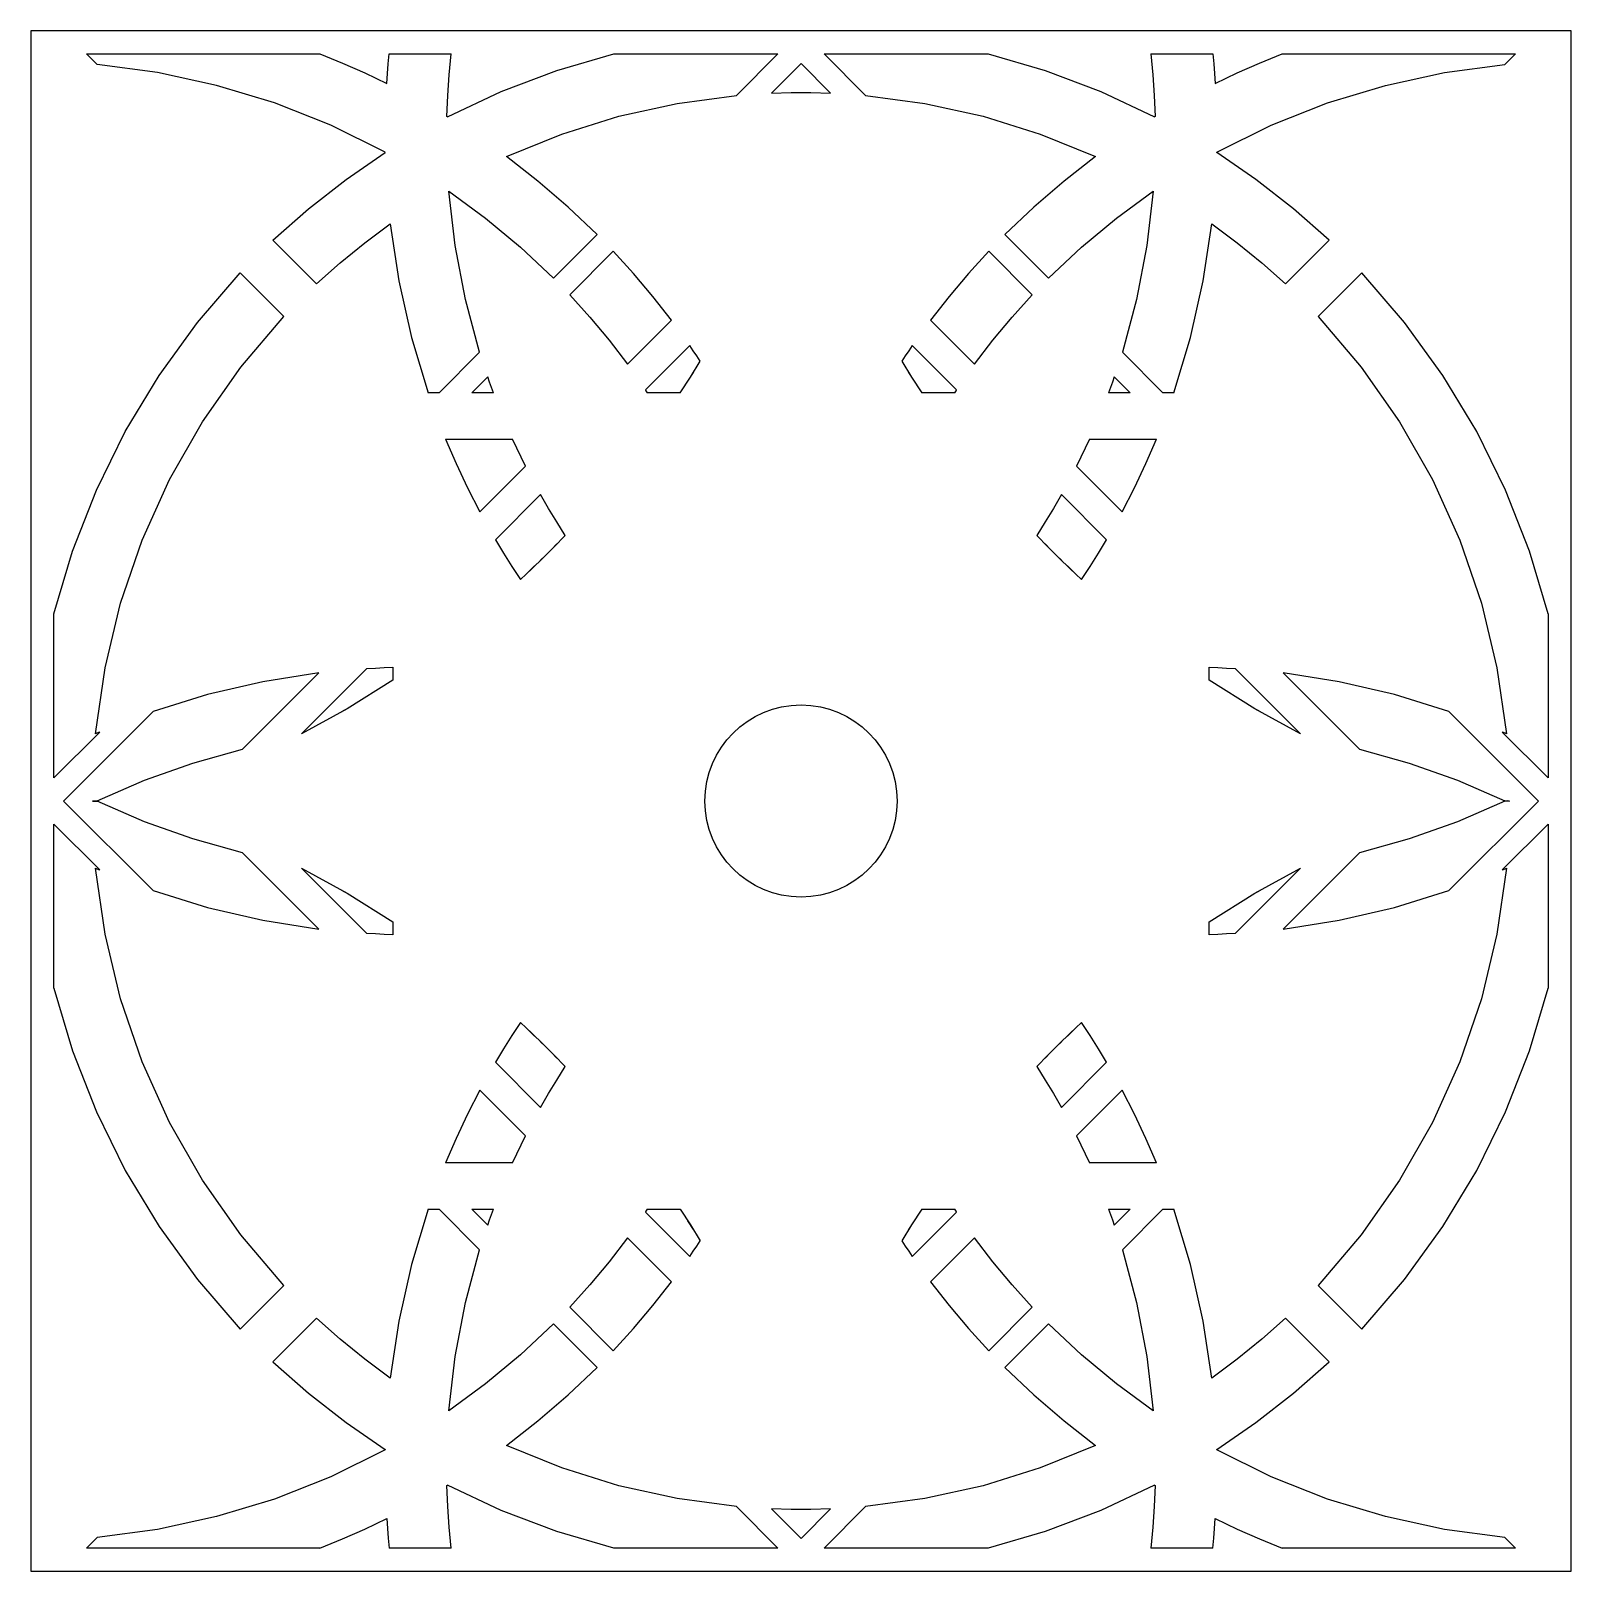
# Model space of a CAD drawing. Extents: x -120 to 120, y -120 to 120.
import ezdxf

# ---------------------------------------------------------------- set-up
doc = ezdxf.new("R2010")
doc.units = 0
doc.layers.get('0').update_dxf_attribs({"linetype": 'continuous'})

# ---------------------------------------------------------------- blocks, each defined once
blk = doc.blocks.new('FACEFEAT')
at = {"color": 0}
for p, q in [((-120, 120), (-120, -120)), ((120, 120), (-120, 120)), ((120, -120), (120, 120)), ((-111.31, 116.4), (-74.99, 116.4)), ((-109.64, 114.73), (-111.31, 116.4)), ((-74.99, 116.4), (-71.46, 114.97)), ((-64.32, 114.87), (-64.17, 116.4)), ((-64.17, 116.4), (-54.52, 116.4)), ((-54.83, 113.15), (-54.52, 116.4)), ((-38.06, 113.8), (-29.17, 116.4)), ((-29.17, 116.4), (-3.6, 116.4)), ((-3.6, 116.4), (-10.06, 109.94)), ((10.06, 109.94), (3.6, 116.4)), ((3.6, 116.4), (29.17, 116.4)), ((29.17, 116.4), (38.06, 113.8)), ((54.52, 116.4), (64.17, 116.4)), ((54.52, 116.4), (54.83, 113.15)), ((64.17, 116.4), (64.32, 114.87)), ((71.46, 114.97), (74.99, 116.4)), ((74.99, 116.4), (111.31, 116.4)), ((111.31, 116.4), (109.64, 114.73)), ((-100.28, 113.5), (-109.64, 114.73)), ((-91.05, 111.5), (-100.28, 113.5)), ((-71.46, 114.97), (-67.98, 113.44)), ((-67.98, 113.44), (-64.55, 111.81)), ((-64.55, 111.81), (-64.44, 113.34)), ((-64.44, 113.34), (-64.32, 114.87)), ((-55.04, 109.9), (-54.83, 113.15)), ((-46.72, 110.53), (-38.06, 113.8)), ((0, 114.91), (-4.6, 110.3)), ((4.6, 110.3), (0, 114.91)), ((38.06, 113.8), (46.72, 110.53)), ((54.83, 113.15), (55.04, 109.9)), ((64.32, 114.87), (64.44, 113.34)), ((64.44, 113.34), (64.55, 111.81)), ((64.55, 111.81), (67.98, 113.44)), ((67.98, 113.44), (71.46, 114.97)), ((91.05, 111.5), (100.28, 113.5)), ((100.28, 113.5), (109.64, 114.73)), ((-82.01, 108.76), (-91.05, 111.5)), ((-55.1, 106.6), (-46.72, 110.53)), ((46.72, 110.53), (55.1, 106.6)), ((82.01, 108.76), (91.05, 111.5)), ((-73.23, 105.28), (-82.01, 108.76)), ((-55.17, 106.64), (-55.04, 109.9)), ((-28.38, 106.69), (-19.29, 108.7)), ((-19.29, 108.7), (-10.06, 109.94)), ((-4.6, 110.3), (-1.54, 110.39)), ((-1.54, 110.39), (1.54, 110.39)), ((1.54, 110.39), (4.6, 110.3)), ((10.06, 109.94), (19.29, 108.7)), ((19.29, 108.7), (28.38, 106.69)), ((55.04, 109.9), (55.17, 106.64)), ((73.23, 105.28), (82.01, 108.76)), ((-55.15, 106.63), (-55.17, 106.64)), ((-55.13, 106.61), (-55.15, 106.63)), ((-55.1, 106.6), (-55.13, 106.61)), ((-37.26, 103.92), (-28.38, 106.69)), ((28.38, 106.69), (37.26, 103.92)), ((55.13, 106.61), (55.1, 106.6)), ((55.15, 106.63), (55.13, 106.61)), ((55.17, 106.64), (55.15, 106.63)), ((-64.77, 101.1), (-73.23, 105.28)), ((-45.89, 100.41), (-37.26, 103.92)), ((37.26, 103.92), (45.89, 100.41)), ((64.77, 101.1), (73.23, 105.28)), ((-70.88, 96.83), (-64.77, 101.02)), ((-64.77, 101.07), (-64.77, 101.1)), ((-64.77, 101.05), (-64.77, 101.07)), ((-64.77, 101.02), (-64.77, 101.05)), ((64.77, 101.07), (64.77, 101.1)), ((64.77, 101.05), (64.77, 101.07)), ((64.77, 101.02), (64.77, 101.05)), ((70.88, 96.83), (64.77, 101.02)), ((-40.98, 96.59), (-45.89, 100.41)), ((45.89, 100.41), (40.98, 96.59)), ((-76.72, 92.27), (-70.88, 96.83)), ((-36.26, 92.54), (-40.98, 96.59)), ((40.98, 96.59), (36.26, 92.54)), ((76.72, 92.27), (70.88, 96.83)), ((-54.85, 95.01), (-49.14, 90.83)), ((-53.88, 86.54), (-54.85, 95.01)), ((49.14, 90.83), (54.85, 95.01)), ((54.85, 95.01), (53.88, 86.54)), ((-82.27, 87.36), (-76.72, 92.27)), ((-31.75, 88.25), (-36.26, 92.54)), ((36.26, 92.54), (31.75, 88.25)), ((82.27, 87.36), (76.72, 92.27)), ((-67.97, 86.99), (-64.01, 89.95)), ((-64.01, 89.95), (-62.68, 81.03)), ((-49.14, 90.83), (-43.7, 86.31)), ((43.7, 86.31), (49.14, 90.83)), ((62.68, 81.03), (64.01, 89.95)), ((64.01, 89.95), (67.97, 86.99)), ((-75.48, 80.57), (-82.27, 87.36)), ((-71.8, 83.86), (-67.97, 86.99)), ((-52.28, 78.16), (-53.88, 86.54)), ((-31.75, 88.25), (-38.54, 81.46)), ((38.54, 81.46), (31.75, 88.25)), ((53.88, 86.54), (52.28, 78.16)), ((67.97, 86.99), (71.8, 83.86)), ((82.27, 87.36), (75.48, 80.57)), ((-43.7, 86.31), (-38.54, 81.46)), ((-29.24, 85.66), (-36.04, 78.87)), ((-26.09, 82.19), (-29.24, 85.66)), ((29.24, 85.66), (26.09, 82.19)), ((36.04, 78.87), (29.24, 85.66)), ((38.54, 81.46), (43.7, 86.31)), ((-94.03, 74.56), (-87.36, 82.27)), ((-87.36, 82.27), (-80.57, 75.48)), ((-75.48, 80.57), (-71.8, 83.86)), ((-23.07, 78.61), (-26.09, 82.19)), ((26.09, 82.19), (23.07, 78.61)), ((71.8, 83.86), (75.48, 80.57)), ((80.57, 75.48), (87.36, 82.27)), ((94.03, 74.56), (87.36, 82.27)), ((-62.68, 81.03), (-60.71, 72.23)), ((60.71, 72.23), (62.68, 81.03)), ((-50.07, 69.93), (-52.28, 78.16)), ((-36.04, 78.87), (-32.89, 75.39)), ((-20.18, 74.91), (-23.07, 78.61)), ((23.07, 78.61), (20.18, 74.91)), ((32.89, 75.39), (36.04, 78.87)), ((52.28, 78.16), (50.07, 69.93)), ((-100.02, 66.31), (-94.03, 74.56)), ((-87.3, 67.58), (-80.57, 75.48)), ((-32.89, 75.39), (-29.89, 71.78)), ((-27.04, 68.05), (-20.18, 74.91)), ((20.18, 74.91), (27.04, 68.05)), ((29.89, 71.78), (32.89, 75.39)), ((80.57, 75.48), (87.3, 67.58)), ((100.02, 66.31), (94.03, 74.56)), ((-60.71, 72.23), (-58.11, 63.6)), ((58.11, 63.6), (60.71, 72.23)), ((-50.07, 69.93), (-56.4, 63.6)), ((-29.89, 71.78), (-27.04, 68.05)), ((-24.25, 64.05), (-17.34, 70.96)), ((-16.78, 70.15), (-17.34, 70.96)), ((-16.24, 69.34), (-16.78, 70.15)), ((16.78, 70.15), (16.24, 69.34)), ((17.34, 70.96), (16.78, 70.15)), ((17.34, 70.96), (24.25, 64.05)), ((27.04, 68.05), (29.89, 71.78)), ((56.4, 63.6), (50.07, 69.93)), ((-93.25, 59.09), (-87.3, 67.58)), ((-17.24, 66.06), (-15.69, 68.52)), ((-15.69, 68.52), (-16.24, 69.34)), ((16.24, 69.34), (15.69, 68.52)), ((15.69, 68.52), (17.24, 66.06)), ((87.3, 67.58), (93.25, 59.09)), ((-105.28, 57.58), (-100.02, 66.31)), ((-48.81, 66.1), (-51.31, 63.6)), ((-48.52, 65.26), (-48.81, 66.1)), ((-48.22, 64.43), (-48.52, 65.26)), ((-18.84, 63.6), (-17.24, 66.06)), ((-16.79, 66.76), (-17.67, 65.4)), ((17.67, 65.4), (16.79, 66.76)), ((17.24, 66.06), (18.84, 63.6)), ((48.52, 65.26), (48.22, 64.43)), ((48.81, 66.1), (48.52, 65.26)), ((51.31, 63.6), (48.81, 66.1)), ((105.28, 57.58), (100.02, 66.31)), ((-56.4, 63.6), (-58.11, 63.6)), ((-47.91, 63.6), (-51.31, 63.6)), ((-47.91, 63.6), (-48.22, 64.43)), ((-24.25, 64.05), (-24.15, 63.9)), ((-24.15, 63.9), (-24.05, 63.75)), ((-24.05, 63.75), (-23.95, 63.6)), ((-18.84, 63.6), (-23.95, 63.6)), ((23.95, 63.6), (18.84, 63.6)), ((23.95, 63.6), (24.05, 63.75)), ((24.05, 63.75), (24.15, 63.9)), ((24.15, 63.9), (24.25, 64.05)), ((48.22, 64.43), (47.91, 63.6)), ((51.31, 63.6), (47.91, 63.6)), ((58.11, 63.6), (56.4, 63.6)), ((-98.39, 50.08), (-93.25, 59.09)), ((93.25, 59.09), (98.39, 50.08)), ((-109.79, 48.44), (-105.28, 57.58)), ((-55.4, 56.4), (-53.74, 52.56)), ((-55.4, 56.4), (-44.94, 56.4)), ((-44.29, 54.98), (-44.94, 56.4)), ((44.94, 56.4), (44.29, 54.98)), ((44.94, 56.4), (55.4, 56.4)), ((53.74, 52.56), (55.4, 56.4)), ((109.79, 48.44), (105.28, 57.58)), ((-43.61, 53.57), (-44.29, 54.98)), ((-42.92, 52.17), (-43.61, 53.57)), ((43.61, 53.57), (42.92, 52.17)), ((44.29, 54.98), (43.61, 53.57)), ((-53.74, 52.56), (-51.95, 48.77)), ((-50.04, 45.05), (-42.92, 52.17)), ((42.92, 52.17), (50.04, 45.05)), ((51.95, 48.77), (53.74, 52.56)), ((-113.5, 38.95), (-109.79, 48.44)), ((-102.65, 40.63), (-98.39, 50.08)), ((-51.95, 48.77), (-50.04, 45.05)), ((50.04, 45.05), (51.95, 48.77)), ((98.39, 50.08), (102.65, 40.63)), ((113.5, 38.95), (109.79, 48.44)), ((-47.6, 40.7), (-40.57, 47.73)), ((-39.34, 45.59), (-40.57, 47.73)), ((40.57, 47.73), (39.34, 45.59)), ((40.57, 47.73), (47.6, 40.7)), ((-38.06, 43.47), (-39.34, 45.59)), ((-36.74, 41.37), (-38.06, 43.47)), ((38.06, 43.47), (36.74, 41.37)), ((39.34, 45.59), (38.06, 43.47)), ((-38.45, 39.62), (-36.74, 41.37)), ((36.74, 41.37), (38.45, 39.62)), ((-116.4, 29.17), (-113.5, 38.95)), ((-106.01, 30.82), (-102.65, 40.63)), ((-47.6, 40.7), (-46.35, 38.62)), ((-46.35, 38.62), (-45.06, 36.56)), ((-40.18, 37.89), (-38.45, 39.62)), ((-38.02, 40.06), (-38.88, 39.19)), ((38.88, 39.19), (38.02, 40.06)), ((38.45, 39.62), (40.18, 37.89)), ((45.06, 36.56), (46.35, 38.62)), ((46.35, 38.62), (47.6, 40.7)), ((102.65, 40.63), (106.01, 30.82)), ((116.4, 29.17), (113.5, 38.95)), ((-45.06, 36.56), (-43.72, 34.52)), ((-43.72, 34.52), (-41.94, 36.19)), ((-41.5, 36.62), (-42.39, 35.77)), ((-41.94, 36.19), (-40.18, 37.89)), ((-39.75, 38.32), (-40.62, 37.47)), ((40.62, 37.47), (39.75, 38.32)), ((40.18, 37.89), (41.94, 36.19)), ((42.39, 35.77), (41.5, 36.62)), ((41.94, 36.19), (43.72, 34.52)), ((43.72, 34.52), (45.06, 36.56)), ((-116.4, 3.6), (-116.4, 29.17)), ((-108.44, 20.73), (-106.01, 30.82)), ((106.01, 30.82), (108.44, 20.73)), ((116.4, 29.17), (116.4, 3.6)), ((-109.9, 10.47), (-108.44, 20.73)), ((-87.03, 8.06), (-75.14, 19.96)), ((-75.14, 19.96), (-83.87, 18.57)), ((-77.85, 10.46), (-67.66, 20.64)), ((-67.66, 20.64), (-66.31, 20.72)), ((-66.31, 20.72), (-64.95, 20.78)), ((-64.95, 20.78), (-63.6, 20.83)), ((-63.6, 20.83), (-63.6, 18.84)), ((63.6, 18.84), (63.6, 20.83)), ((63.6, 20.83), (64.95, 20.78)), ((64.95, 20.78), (66.31, 20.72)), ((66.31, 20.72), (67.66, 20.64)), ((67.66, 20.64), (77.85, 10.46)), ((83.87, 18.57), (75.14, 19.96)), ((75.14, 19.96), (87.03, 8.06)), ((108.44, 20.73), (109.9, 10.47)), ((-83.87, 18.57), (-92.49, 16.57)), ((-63.6, 18.84), (-70.72, 14.38)), ((70.72, 14.38), (63.6, 18.84)), ((92.49, 16.57), (83.87, 18.57)), ((-92.49, 16.57), (-100.94, 13.97)), ((-70.57, 14.47), (-71.61, 13.89)), ((71.61, 13.89), (70.57, 14.47)), ((100.94, 13.97), (92.49, 16.57)), ((-100.94, 13.97), (-114.91, 0)), ((-70.72, 14.38), (-77.85, 10.46)), ((77.85, 10.46), (70.72, 14.38)), ((114.91, 0), (100.94, 13.97)), ((-109.25, 10.75), (-116.4, 3.6)), ((-109.69, 10.56), (-109.9, 10.47)), ((-109.47, 10.65), (-109.69, 10.56)), ((-109.25, 10.75), (-109.47, 10.65)), ((109.47, 10.65), (109.25, 10.75)), ((116.4, 3.6), (109.25, 10.75)), ((109.69, 10.56), (109.47, 10.65)), ((109.9, 10.47), (109.69, 10.56)), ((-94.75, 5.91), (-87.03, 8.06)), ((87.03, 8.06), (94.75, 5.91)), ((-102.3, 3.23), (-94.75, 5.91)), ((94.75, 5.91), (102.3, 3.23)), ((-109.65, 0.03), (-102.3, 3.23)), ((102.3, 3.23), (109.65, 0.03)), ((-110.4, 0), (-110.4, 0)), ((-110.4, 0), (-110.4, 0)), ((-110.4, 0), (-110.4, 0)), ((-110.4, 0), (-110.4, 0)), ((-110.4, 0), (-110.38, 0)), ((-110.4, 0), (-110.4, 0)), ((-110.4, 0), (-110.4, 0)), ((-110.4, 0), (-110.4, 0)), ((-110.4, 0), (-110.4, 0)), ((-110.4, 0), (-110.4, 0)), ((-110.4, 0), (-110.4, 0)), ((-110.4, 0), (-110.4, 0)), ((-110.4, 0), (-110.4, 0)), ((-110.38, 0), (-110.33, 0)), ((-110.37, 0), (-109.65, 0.03)), ((-110.37, 0), (-110.37, 0)), ((-110.33, 0), (-110.15, 0.01)), ((-110.32, 0), (-109.65, 0.03)), ((-110.31, 0), (-109.65, 0.03)), ((-110.31, 0), (-109.65, 0.03)), ((-110.15, 0.01), (-109.65, 0.03)), ((100.94, -13.97), (114.91, 0)), ((110.32, 0), (109.65, 0.03)), ((109.65, 0.03), (110.15, 0.01)), ((110.15, 0.01), (110.33, 0)), ((110.32, 0), (110.15, 0.01)), ((110.33, 0), (110.38, 0)), ((110.38, 0), (110.4, 0)), ((110.4, 0), (110.4, 0)), ((110.4, 0), (110.4, 0)), ((110.4, 0), (110.4, 0)), ((110.4, 0), (110.4, 0)), ((110.4, 0), (110.4, 0)), ((110.4, 0), (110.4, 0)), ((110.4, 0), (110.4, 0)), ((-114.91, 0), (-100.94, -13.97)), ((-110.38, 0), (-110.4, 0)), ((-110.4, 0), (-110.4, 0)), ((-110.4, 0), (-110.4, 0)), ((-110.4, 0), (-110.4, 0)), ((-110.4, 0), (-110.4, 0)), ((-110.4, 0), (-110.4, 0)), ((-110.4, 0), (-110.4, 0)), ((-110.33, 0), (-110.38, 0)), ((-110.15, -0.01), (-110.33, 0)), ((-110.32, 0), (-109.65, -0.03)), ((-110.32, 0), (-110.15, -0.01)), ((-109.65, -0.03), (-110.15, -0.01)), ((-102.3, -3.23), (-109.65, -0.03)), ((109.65, -0.03), (102.3, -3.23)), ((110.37, 0), (109.65, -0.03)), ((110.32, 0), (109.65, -0.03)), ((110.31, 0), (109.65, -0.03)), ((110.31, 0), (109.65, -0.03)), ((110.15, -0.01), (109.65, -0.03)), ((110.33, 0), (110.15, -0.01)), ((110.38, 0), (110.33, 0)), ((110.37, 0), (110.37, 0)), ((110.4, 0), (110.38, 0)), ((110.4, 0), (110.4, 0)), ((110.4, 0), (110.4, 0)), ((110.4, 0), (110.4, 0)), ((110.4, 0), (110.4, 0)), ((110.4, 0), (110.4, 0)), ((110.4, 0), (110.4, 0)), ((110.4, 0), (110.4, 0)), ((110.4, 0), (110.4, 0)), ((110.4, 0), (110.4, 0)), ((110.4, 0), (110.4, 0)), ((110.4, 0), (110.4, 0)), ((-116.4, -3.6), (-109.25, -10.75)), ((-116.4, -29.17), (-116.4, -3.6)), ((-94.75, -5.91), (-102.3, -3.23)), ((102.3, -3.23), (94.75, -5.91)), ((116.4, -3.6), (109.25, -10.75)), ((116.4, -3.6), (116.4, -29.17)), ((-87.03, -8.06), (-94.75, -5.91)), ((94.75, -5.91), (87.03, -8.06)), ((-75.14, -19.96), (-87.03, -8.06)), ((87.03, -8.06), (75.14, -19.96)), ((-109.9, -10.47), (-109.69, -10.56)), ((-108.44, -20.73), (-109.9, -10.47)), ((-109.69, -10.56), (-109.47, -10.65)), ((-109.47, -10.65), (-109.25, -10.75)), ((-77.85, -10.46), (-70.72, -14.38)), ((-67.66, -20.64), (-77.85, -10.46)), ((77.85, -10.46), (67.66, -20.64)), ((70.72, -14.38), (77.85, -10.46)), ((109.9, -10.47), (108.44, -20.73)), ((109.25, -10.75), (109.47, -10.65)), ((109.47, -10.65), (109.69, -10.56)), ((109.69, -10.56), (109.9, -10.47)), ((-100.94, -13.97), (-92.49, -16.57)), ((-71.61, -13.89), (-70.57, -14.47)), ((-70.72, -14.38), (-63.6, -18.84)), ((63.6, -18.84), (70.72, -14.38)), ((70.57, -14.47), (71.61, -13.89)), ((92.49, -16.57), (100.94, -13.97)), ((-92.49, -16.57), (-83.87, -18.57)), ((83.87, -18.57), (92.49, -16.57)), ((-83.87, -18.57), (-75.14, -19.96)), ((-63.6, -18.84), (-63.6, -20.83)), ((63.6, -20.83), (63.6, -18.84)), ((75.14, -19.96), (83.87, -18.57)), ((-106.01, -30.82), (-108.44, -20.73)), ((-66.31, -20.72), (-67.66, -20.64)), ((-64.95, -20.78), (-66.31, -20.72)), ((-63.6, -20.83), (-64.95, -20.78)), ((64.95, -20.78), (63.6, -20.83)), ((66.31, -20.72), (64.95, -20.78)), ((67.66, -20.64), (66.31, -20.72)), ((108.44, -20.73), (106.01, -30.82)), ((-116.4, -29.17), (-113.5, -38.95)), ((-102.65, -40.63), (-106.01, -30.82)), ((106.01, -30.82), (102.65, -40.63)), ((113.5, -38.95), (116.4, -29.17)), ((-43.72, -34.52), (-45.06, -36.56)), ((-43.72, -34.52), (-41.94, -36.19)), ((-42.39, -35.77), (-41.5, -36.62)), ((41.5, -36.62), (42.39, -35.77)), ((43.72, -34.52), (41.94, -36.19)), ((45.06, -36.56), (43.72, -34.52)), ((-45.06, -36.56), (-46.35, -38.62)), ((-41.94, -36.19), (-40.18, -37.89)), ((-40.62, -37.47), (-39.75, -38.32)), ((-40.18, -37.89), (-38.45, -39.62)), ((40.18, -37.89), (38.45, -39.62)), ((39.75, -38.32), (40.62, -37.47)), ((41.94, -36.19), (40.18, -37.89)), ((46.35, -38.62), (45.06, -36.56)), ((-113.5, -38.95), (-109.79, -48.44)), ((-98.39, -50.08), (-102.65, -40.63)), ((-46.35, -38.62), (-47.6, -40.7)), ((-40.57, -47.73), (-47.6, -40.7)), ((-38.88, -39.19), (-38.02, -40.06)), ((-38.45, -39.62), (-36.74, -41.37)), ((38.45, -39.62), (36.74, -41.37)), ((38.02, -40.06), (38.88, -39.19)), ((47.6, -40.7), (40.57, -47.73)), ((47.6, -40.7), (46.35, -38.62)), ((102.65, -40.63), (98.39, -50.08)), ((109.79, -48.44), (113.5, -38.95)), ((-38.06, -43.47), (-36.74, -41.37)), ((36.74, -41.37), (38.06, -43.47)), ((-50.04, -45.05), (-51.95, -48.77)), ((-42.92, -52.17), (-50.04, -45.05)), ((-40.57, -47.73), (-39.34, -45.59)), ((-39.34, -45.59), (-38.06, -43.47)), ((38.06, -43.47), (39.34, -45.59)), ((39.34, -45.59), (40.57, -47.73)), ((50.04, -45.05), (42.92, -52.17)), ((51.95, -48.77), (50.04, -45.05)), ((-109.79, -48.44), (-105.28, -57.58)), ((-93.25, -59.09), (-98.39, -50.08)), ((-51.95, -48.77), (-53.74, -52.56)), ((53.74, -52.56), (51.95, -48.77)), ((98.39, -50.08), (93.25, -59.09)), ((105.28, -57.58), (109.79, -48.44)), ((-53.74, -52.56), (-55.4, -56.4)), ((-43.61, -53.57), (-42.92, -52.17)), ((42.92, -52.17), (43.61, -53.57)), ((55.4, -56.4), (53.74, -52.56)), ((-44.94, -56.4), (-44.29, -54.98)), ((-44.29, -54.98), (-43.61, -53.57)), ((43.61, -53.57), (44.29, -54.98)), ((44.29, -54.98), (44.94, -56.4)), ((-105.28, -57.58), (-100.02, -66.31)), ((-44.94, -56.4), (-55.4, -56.4)), ((55.4, -56.4), (44.94, -56.4)), ((100.02, -66.31), (105.28, -57.58)), ((-87.3, -67.58), (-93.25, -59.09)), ((93.25, -59.09), (87.3, -67.58)), ((-58.11, -63.6), (-60.71, -72.23)), ((-58.11, -63.6), (-56.4, -63.6)), ((-56.4, -63.6), (-50.07, -69.93)), ((-51.31, -63.6), (-48.81, -66.1)), ((-51.31, -63.6), (-47.91, -63.6)), ((-48.52, -65.26), (-48.22, -64.43)), ((-48.22, -64.43), (-47.91, -63.6)), ((-24.15, -63.9), (-24.25, -64.05)), ((-17.34, -70.96), (-24.25, -64.05)), ((-24.05, -63.75), (-24.15, -63.9)), ((-23.95, -63.6), (-24.05, -63.75)), ((-23.95, -63.6), (-18.84, -63.6)), ((-18.84, -63.6), (-17.24, -66.06)), ((18.84, -63.6), (17.24, -66.06)), ((24.25, -64.05), (17.34, -70.96)), ((18.84, -63.6), (23.95, -63.6)), ((24.05, -63.75), (23.95, -63.6)), ((24.15, -63.9), (24.05, -63.75)), ((24.25, -64.05), (24.15, -63.9)), ((47.91, -63.6), (51.31, -63.6)), ((47.91, -63.6), (48.22, -64.43)), ((48.22, -64.43), (48.52, -65.26)), ((48.81, -66.1), (51.31, -63.6)), ((50.07, -69.93), (56.4, -63.6)), ((56.4, -63.6), (58.11, -63.6)), ((60.71, -72.23), (58.11, -63.6)), ((-100.02, -66.31), (-94.03, -74.56)), ((-48.81, -66.1), (-48.52, -65.26)), ((-17.67, -65.4), (-16.79, -66.76)), ((-17.24, -66.06), (-15.69, -68.52)), ((17.24, -66.06), (15.69, -68.52)), ((16.79, -66.76), (17.67, -65.4)), ((48.52, -65.26), (48.81, -66.1)), ((94.03, -74.56), (100.02, -66.31)), ((-80.57, -75.48), (-87.3, -67.58)), ((-27.04, -68.05), (-29.89, -71.78)), ((-20.18, -74.91), (-27.04, -68.05)), ((-16.78, -70.15), (-16.24, -69.34)), ((-16.24, -69.34), (-15.69, -68.52)), ((15.69, -68.52), (16.24, -69.34)), ((16.24, -69.34), (16.78, -70.15)), ((27.04, -68.05), (20.18, -74.91)), ((29.89, -71.78), (27.04, -68.05)), ((87.3, -67.58), (80.57, -75.48)), ((-52.28, -78.16), (-50.07, -69.93)), ((-29.89, -71.78), (-32.89, -75.39)), ((-17.34, -70.96), (-16.78, -70.15)), ((16.78, -70.15), (17.34, -70.96)), ((32.89, -75.39), (29.89, -71.78)), ((50.07, -69.93), (52.28, -78.16)), ((-60.71, -72.23), (-62.68, -81.03)), ((62.68, -81.03), (60.71, -72.23)), ((-94.03, -74.56), (-87.36, -82.27)), ((-80.57, -75.48), (-87.36, -82.27)), ((-32.89, -75.39), (-36.04, -78.87)), ((-23.07, -78.61), (-20.18, -74.91)), ((20.18, -74.91), (23.07, -78.61)), ((36.04, -78.87), (32.89, -75.39)), ((87.36, -82.27), (80.57, -75.48)), ((87.36, -82.27), (94.03, -74.56)), ((-53.88, -86.54), (-52.28, -78.16)), ((-36.04, -78.87), (-29.24, -85.66)), ((-26.09, -82.19), (-23.07, -78.61)), ((23.07, -78.61), (26.09, -82.19)), ((29.24, -85.66), (36.04, -78.87)), ((52.28, -78.16), (53.88, -86.54)), ((-82.27, -87.36), (-75.48, -80.57)), ((-71.8, -83.86), (-75.48, -80.57)), ((-62.68, -81.03), (-64.01, -89.95)), ((-38.54, -81.46), (-43.7, -86.31)), ((-38.54, -81.46), (-31.75, -88.25)), ((31.75, -88.25), (38.54, -81.46)), ((43.7, -86.31), (38.54, -81.46)), ((64.01, -89.95), (62.68, -81.03)), ((75.48, -80.57), (71.8, -83.86)), ((75.48, -80.57), (82.27, -87.36)), ((-67.97, -86.99), (-71.8, -83.86)), ((-29.24, -85.66), (-26.09, -82.19)), ((26.09, -82.19), (29.24, -85.66)), ((71.8, -83.86), (67.97, -86.99)), ((-43.7, -86.31), (-49.14, -90.83)), ((49.14, -90.83), (43.7, -86.31)), ((-82.27, -87.36), (-76.72, -92.27)), ((-64.01, -89.95), (-67.97, -86.99)), ((-54.85, -95.01), (-53.88, -86.54)), ((-36.26, -92.54), (-31.75, -88.25)), ((31.75, -88.25), (36.26, -92.54)), ((53.88, -86.54), (54.85, -95.01)), ((67.97, -86.99), (64.01, -89.95)), ((76.72, -92.27), (82.27, -87.36)), ((-49.14, -90.83), (-54.85, -95.01)), ((54.85, -95.01), (49.14, -90.83)), ((-76.72, -92.27), (-70.88, -96.83)), ((-40.98, -96.59), (-36.26, -92.54)), ((36.26, -92.54), (40.98, -96.59)), ((70.88, -96.83), (76.72, -92.27)), ((-70.88, -96.83), (-64.77, -101.02)), ((-45.89, -100.41), (-40.98, -96.59)), ((40.98, -96.59), (45.89, -100.41)), ((64.77, -101.02), (70.88, -96.83)), ((-37.26, -103.92), (-45.89, -100.41)), ((45.89, -100.41), (37.26, -103.92)), ((-64.77, -101.1), (-73.23, -105.28)), ((-64.77, -101.02), (-64.77, -101.05)), ((-64.77, -101.05), (-64.77, -101.07)), ((-64.77, -101.07), (-64.77, -101.1)), ((64.77, -101.05), (64.77, -101.02)), ((64.77, -101.07), (64.77, -101.05)), ((64.77, -101.1), (64.77, -101.07)), ((73.23, -105.28), (64.77, -101.1)), ((-73.23, -105.28), (-82.01, -108.76)), ((-28.38, -106.69), (-37.26, -103.92)), ((37.26, -103.92), (28.38, -106.69)), ((82.01, -108.76), (73.23, -105.28)), ((-55.17, -106.64), (-55.15, -106.63)), ((-55.04, -109.9), (-55.17, -106.64)), ((-55.15, -106.63), (-55.13, -106.61)), ((-55.13, -106.61), (-55.1, -106.6)), ((-46.72, -110.53), (-55.1, -106.6)), ((-19.29, -108.7), (-28.38, -106.69)), ((28.38, -106.69), (19.29, -108.7)), ((55.1, -106.6), (46.72, -110.53)), ((55.17, -106.64), (55.04, -109.9)), ((55.1, -106.6), (55.13, -106.61)), ((55.13, -106.61), (55.15, -106.63)), ((55.15, -106.63), (55.17, -106.64)), ((-82.01, -108.76), (-91.05, -111.5)), ((-54.83, -113.15), (-55.04, -109.9)), ((-10.06, -109.94), (-19.29, -108.7)), ((-10.06, -109.94), (-3.6, -116.4)), ((-4.6, -110.3), (0, -114.91)), ((-1.54, -110.39), (-4.6, -110.3)), ((1.54, -110.39), (-1.54, -110.39)), ((0, -114.91), (4.6, -110.3)), ((4.6, -110.3), (1.54, -110.39)), ((3.6, -116.4), (10.06, -109.94)), ((19.29, -108.7), (10.06, -109.94)), ((55.04, -109.9), (54.83, -113.15)), ((91.05, -111.5), (82.01, -108.76)), ((-91.05, -111.5), (-100.28, -113.5)), ((-67.98, -113.44), (-64.55, -111.81)), ((-64.55, -111.81), (-64.44, -113.34)), ((-38.06, -113.8), (-46.72, -110.53)), ((46.72, -110.53), (38.06, -113.8)), ((64.44, -113.34), (64.55, -111.81)), ((64.55, -111.81), (67.98, -113.44)), ((100.28, -113.5), (91.05, -111.5)), ((-111.31, -116.4), (-109.64, -114.73)), ((-100.28, -113.5), (-109.64, -114.73)), ((-74.99, -116.4), (-71.46, -114.97)), ((-71.46, -114.97), (-67.98, -113.44)), ((-64.44, -113.34), (-64.32, -114.87)), ((-64.32, -114.87), (-64.17, -116.4)), ((-54.52, -116.4), (-54.83, -113.15)), ((-29.17, -116.4), (-38.06, -113.8)), ((38.06, -113.8), (29.17, -116.4)), ((54.83, -113.15), (54.52, -116.4)), ((64.17, -116.4), (64.32, -114.87)), ((64.32, -114.87), (64.44, -113.34)), ((67.98, -113.44), (71.46, -114.97)), ((71.46, -114.97), (74.99, -116.4)), ((109.64, -114.73), (100.28, -113.5)), ((109.64, -114.73), (111.31, -116.4)), ((-74.99, -116.4), (-111.31, -116.4)), ((-54.52, -116.4), (-64.17, -116.4)), ((-3.6, -116.4), (-29.17, -116.4)), ((29.17, -116.4), (3.6, -116.4)), ((64.17, -116.4), (54.52, -116.4)), ((111.31, -116.4), (74.99, -116.4)), ((-120, -120), (120, -120))]:
    blk.add_line(p, q, dxfattribs=at)
blk.add_circle((0, 0), 14.96, dxfattribs=at)

msp = doc.modelspace()

# ---------------------------------------------------------------- block references
at = {"color": 0}
msp.add_blockref('FACEFEAT', (0, 0), dxfattribs=at)

doc.saveas('drawing.dxf')
